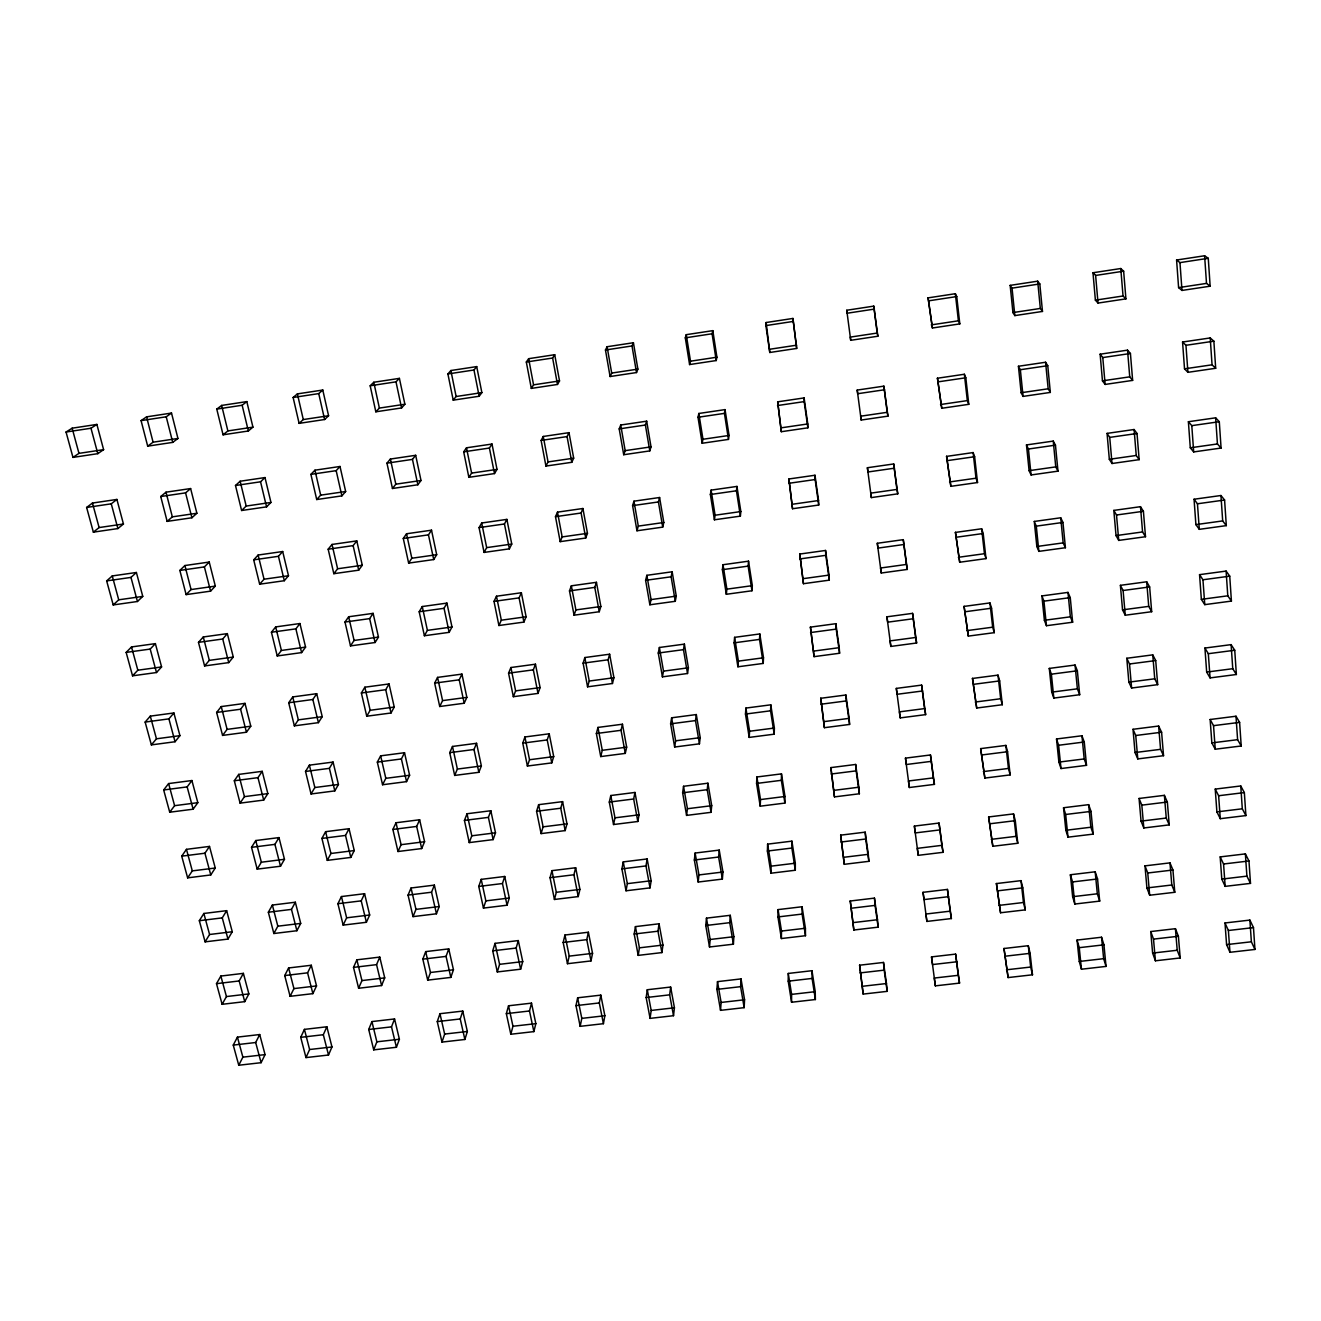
<?xml version="1.0" encoding="UTF-8"?>
<svg xmlns="http://www.w3.org/2000/svg" width="1321" height="1321" viewBox="0 0 1321 1321"><rect width="100%" height="100%" fill="white"/><g stroke="black" fill="none" stroke-linecap="round" stroke-linejoin="round"><path stroke-width="1.5" d="M796.695 348.447L792.93 318.444L766.147 322.522L765.883 325.593L769.796 352.492L796.695 348.447L792.93 318.444M795.308 870.242L795.325 863.207L791.906 841.147L767.617 844.136L767.385 851.054L770.936 873.214L795.308 870.242L791.873 848.049L791.906 841.147M791.576 1002.243L791.609 994.383L788.274 973.445L811.986 970.704L815.239 991.675L815.371 999.535L791.576 1002.243L788.208 981.189L788.274 973.445M792.534 508.734L788.901 478.978L814.991 475.246L818.541 500.543L818.723 505.035L792.534 508.734L788.901 478.978M784.889 803.085L784.988 796.48L781.487 773.875L756.9 776.979L756.57 783.452L760.219 806.19L784.889 803.085L781.355 780.315L781.487 773.875M781.388 938.537L781.504 931.057L778.069 909.608L802.078 906.751L805.414 928.25L805.48 935.714L781.388 938.537L777.937 916.939L778.069 909.608M770.936 873.214L771.134 866.147L767.617 844.136M774.205 734.179L774.387 728.036L770.787 704.82L745.903 708.073L745.473 714.067L749.205 737.399L774.205 734.179L770.572 710.797L770.787 704.82M781.322 431.703L777.673 401.832L804.109 397.918L807.775 423.942L807.858 427.822L781.322 431.703L777.673 401.832M760.219 806.19L760.5 799.568L756.9 776.979M763.224 663.423L763.505 657.775L759.806 633.948L734.608 637.349L734.08 642.848L737.911 666.791L763.224 663.423L759.509 639.414L759.806 633.948M744.152 1007.659L744.565 999.766L741.031 978.911L717.501 981.635L716.89 989.396L720.539 1010.35L744.152 1007.659L740.602 986.671L741.031 978.911M749.205 737.399L749.601 731.24L745.903 708.073M733.403 944.185L733.882 936.688L730.265 915.304L706.471 918.145L705.761 925.526L709.509 946.992L733.403 944.185L729.753 922.669L730.265 915.304M769.796 352.492L766.147 322.522M751.946 590.768L752.326 585.649L748.528 561.177L723 564.728L722.389 569.681L726.319 594.285L751.946 590.768L748.132 566.115L748.528 561.177M720.539 1010.35L721.117 1002.441L717.501 981.635M722.372 879.092L722.95 872.009L719.235 850.097L695.143 853.052L694.351 860.004L698.182 882.032L722.372 879.092L718.624 857.032L719.235 850.097M737.911 666.791L738.406 661.127L734.608 637.349M709.509 946.992L710.17 939.479L706.471 918.145M711.045 812.332L711.722 805.678L707.924 783.204L683.535 786.292L682.627 792.798L686.573 815.404L711.045 812.332L707.214 789.694L707.924 783.204M740.371 516.131L740.85 511.557L736.953 486.425L711.094 490.124L710.368 494.516L714.413 519.797L740.371 516.131L736.441 490.785L736.953 486.425M698.182 882.032L698.958 874.931L695.143 853.052M726.319 594.285L726.897 589.149L723 564.728M673.512 1015.7L674.437 1007.774L670.639 987.051L647.29 989.743L646.151 997.553L650.081 1018.375L673.512 1015.7L669.664 994.845L670.639 987.051M699.436 743.822L700.213 737.646L696.316 714.562L671.629 717.798L670.606 723.842L674.651 747.025L699.436 743.822L695.49 720.589L696.316 714.562M686.573 815.404L687.432 808.733L683.535 786.292M661.904 952.59L662.944 945.06L659.047 923.792L635.434 926.615L634.179 934.03L638.208 955.38L661.904 952.59L657.974 931.206L659.047 923.792M650.081 1018.375L651.187 1010.449L647.29 989.743M728.465 439.414L729.06 435.451L725.047 409.609L698.842 413.473L698 417.271L702.161 443.262L728.465 439.414L724.436 413.374L725.047 409.609M714.413 519.797L715.09 515.223L711.094 490.124M687.514 673.512L688.406 667.799L684.394 644.12L659.394 647.488L658.271 653.036L662.415 676.847L687.514 673.512L683.469 649.651L684.394 644.12M674.651 747.025L675.625 740.817L671.629 717.798M650.015 887.877L651.154 880.744L647.158 858.947L623.264 861.886L621.894 868.888L626.022 890.783L650.015 887.877L645.986 865.932L647.158 858.947M638.208 955.38L639.414 947.834L635.434 926.615M603.416 1023.692L604.869 1015.733L600.807 995.126L577.64 997.801L575.973 1005.628L580.167 1026.334L603.416 1023.692L599.305 1002.936L600.807 995.126M626.022 890.783L627.343 883.65L623.264 861.886M637.812 821.497L639.067 814.809L634.972 792.451L610.781 795.523L609.295 802.078L613.538 824.535L637.812 821.497L633.667 798.99L634.972 792.451M662.415 676.847L663.505 671.134L659.394 647.488M675.279 601.303L676.269 596.118L672.158 571.795L646.844 575.312L645.606 580.332L649.866 604.787L675.279 601.303L671.118 576.798L672.158 571.795M702.161 443.262L702.97 439.266L698.842 413.473M580.167 1026.334L581.801 1018.375L577.64 997.801M716.23 360.55L716.923 357.198L712.812 330.646L686.26 334.675L685.302 337.846L689.579 364.563L716.23 360.55L712.085 333.767L712.812 330.646M590.982 960.928L592.551 953.366L588.39 932.23L564.959 935.02L563.159 942.467L567.469 963.703L590.982 960.928L586.772 939.66L588.39 932.23M613.538 824.535L614.975 817.831L610.781 795.523M625.295 753.399L626.666 747.158L622.455 724.222L597.967 727.425L596.365 733.518L600.725 756.57L625.295 753.399L621.052 730.298L622.455 724.222M649.866 604.787L651.071 599.585L646.844 575.312M567.469 963.703L569.219 956.123L564.959 935.02M578.235 896.579L579.936 889.413L575.659 867.748L551.947 870.655L550.031 877.705L554.44 899.469L578.235 896.579L573.925 874.766L575.659 867.748M662.696 527.129L663.819 522.489L659.592 497.505L633.964 501.187L632.594 505.646L636.97 530.778L662.696 527.129L658.436 501.947L659.592 497.505M600.725 756.57L602.277 750.311L597.967 727.425M533.866 1031.618L535.847 1023.643L531.504 1003.134L508.535 1005.776L506.339 1013.653L510.814 1034.244L533.866 1031.618L529.49 1010.978L531.504 1003.134M612.449 683.502L613.935 677.739L609.625 654.209L584.84 657.544L583.106 663.159L587.564 686.821L612.449 683.502L608.089 659.79L609.625 654.209M554.44 899.469L556.323 892.286L551.947 870.655M510.814 1034.244L512.961 1026.252L508.535 1005.776M565.173 830.595L566.99 823.858L562.597 801.632L538.621 804.671L536.574 811.276L541.098 833.601L565.173 830.595L560.748 808.221L562.597 801.632M689.579 364.563L690.503 361.194L686.26 334.675M520.623 969.201L522.736 961.605L518.294 940.585L495.045 943.359L492.716 950.839L497.307 971.942L520.623 969.201L516.148 948.049L518.294 940.585M636.97 530.778L638.291 526.105L633.964 501.187M587.564 686.821L589.249 681.042L584.84 657.544M541.098 833.601L543.096 826.847L538.621 804.671M497.307 971.942L499.586 964.33L495.045 943.359M649.783 450.907L651.022 446.861L646.679 421.184L620.721 425.015L619.202 428.896L623.71 454.721L649.783 450.907L645.391 425.032L646.679 421.184M599.255 611.739L600.873 606.488L596.448 582.313L571.349 585.814L569.483 590.9L574.057 615.19L599.255 611.739L594.78 587.383L596.448 582.313M464.876 1039.478L467.353 1031.47L462.763 1011.077L439.959 1013.702L437.268 1021.595L441.99 1042.087L464.876 1039.478L460.236 1018.953L462.763 1011.077M507.049 905.215L509.279 898.016L504.738 876.467L481.207 879.357L478.763 886.441L483.453 908.088L507.049 905.215L502.459 883.534L504.738 876.467M551.765 762.894L553.714 756.603L549.206 733.799L524.932 736.969L522.753 743.129L527.393 766.031L551.765 762.894L547.224 739.925L549.206 733.799M441.99 1042.087L444.649 1034.062L439.959 1013.702M483.453 908.088L485.864 900.872L481.207 879.357M527.393 766.031L529.539 759.74L524.932 736.969M450.824 977.408L453.45 969.779L448.744 948.874L425.692 951.615L422.836 959.145L427.69 980.132L450.824 977.408L446.069 956.387L448.744 948.874M574.057 615.19L575.89 609.922L571.349 585.814M493.129 839.611L495.507 832.824L490.834 810.731L467.04 813.753L464.431 820.407L469.252 842.6L493.129 839.611L488.407 817.369L490.834 810.731M538.01 693.409L540.091 687.597L535.467 664.199L510.897 667.518L508.568 673.182L513.341 696.695L538.01 693.409L533.337 669.846L535.467 664.199M623.71 454.721L625.163 450.643L620.721 425.015M427.69 980.132L430.481 972.487L425.692 951.615M396.416 1047.272L399.404 1039.247L394.55 1018.953L371.928 1021.579L368.724 1029.488L373.711 1049.865L396.416 1047.272L391.511 1026.863L394.55 1018.953M585.715 538.027L587.465 533.321L582.908 508.502L557.495 512.135L555.481 516.676L560.187 541.643L585.715 538.027L581.108 513.01L582.908 508.502M469.252 842.6L471.795 835.797L467.04 813.753M436.442 913.785L439.199 906.553L434.378 885.12L411.046 887.993L408.057 895.11L413.027 916.625L436.442 913.785L431.554 892.22L434.378 885.12M513.341 696.695L515.619 690.866L510.897 667.518M373.711 1049.865L376.865 1041.823L371.928 1021.579M478.846 772.306L481.372 765.965L476.567 743.294L452.492 746.448L449.734 752.656L454.672 775.427L478.846 772.306L474.008 749.486L476.567 743.294M636.507 372.555L637.878 369.12L633.42 342.733L607.099 346.729L605.464 349.999L610.087 376.535L636.507 372.555L631.999 345.953L633.42 342.733M413.027 916.625L415.966 909.376L411.046 887.993M381.587 985.549L384.725 977.887L379.754 957.098L356.868 959.822L353.516 967.385L358.618 988.257L381.587 985.549L376.568 964.644L379.754 957.098M560.187 541.643L562.152 536.92L557.495 512.135M523.892 622.092L526.105 616.775L521.366 592.749L496.481 596.217L494.004 601.369L498.909 625.51L523.892 622.092L519.087 597.885L521.366 592.749M454.672 775.427L457.38 769.07L452.492 746.448M421.68 848.561L424.586 841.725L419.649 819.763L396.036 822.752L392.882 829.439L397.984 851.517L421.68 848.561L416.676 826.434L419.649 819.763M328.5 1055.017L331.967 1046.959L326.865 1026.78L304.424 1029.373L300.726 1037.332L305.977 1057.593L328.5 1055.017L323.331 1034.723L326.865 1026.78M358.618 988.257L361.937 980.578L356.868 959.822M305.977 1057.593L309.609 1049.518L304.424 1029.373M397.984 851.517L401.089 844.68L396.036 822.752M366.379 922.289L369.682 915.007L364.579 893.706L341.445 896.546L337.912 903.713L343.163 925.113L366.379 922.289L361.227 900.856L364.579 893.706M498.909 625.51L501.336 620.193L496.481 596.217M464.199 703.234L466.858 697.372L461.937 674.106L437.565 677.392L434.659 683.122L439.728 706.504L464.199 703.234L459.229 679.82L461.937 674.106M571.795 462.3L573.677 458.172L569.004 432.661L543.261 436.458L541.115 440.421L545.936 466.065L571.795 462.3L567.072 436.59L569.004 432.661M610.087 376.535L611.689 373.067L607.099 346.729M312.879 993.64L316.528 985.928L311.294 965.255L288.605 967.963L284.725 975.558L290.108 996.315L312.879 993.64L307.595 972.834L311.294 965.255M343.163 925.113L346.63 917.814L341.445 896.546M406.538 781.636L409.609 775.262L404.523 752.722L380.646 755.843L377.327 762.101L382.562 784.74L406.538 781.636L401.402 758.948L404.523 752.722M439.728 706.504L442.585 700.609L437.565 677.392M261.096 1062.695L265.059 1054.62L259.709 1034.541L237.433 1037.117L233.256 1045.093L238.754 1065.238L261.096 1062.695L255.68 1042.517L259.709 1034.541M290.108 996.315L293.923 988.603L288.605 967.963M509.378 548.842L511.755 544.07L506.884 519.384L481.686 523L479.061 527.607L484.08 552.426L509.378 548.842L504.457 523.975L506.884 519.384M350.792 857.428L354.259 850.559L349.025 828.713L325.61 831.685L321.928 838.422L327.294 860.367L350.792 857.428L345.524 835.433L349.025 828.713M545.936 466.065L548.05 461.921L543.261 436.458M382.562 784.74L385.815 778.333L380.646 755.843M238.754 1065.238L242.882 1057.147L237.433 1037.117M296.895 930.727L300.709 923.412L295.343 902.226L272.374 905.05L268.345 912.233L273.86 933.518L296.895 930.727L291.479 909.393L295.343 902.226M449.157 632.346L451.98 626.98L446.927 603.103L422.258 606.537L419.186 611.755L424.388 635.748L449.157 632.346L444.054 608.304L446.927 603.103M327.294 860.367L330.927 853.482L325.61 831.685M244.732 1001.648L248.86 993.92L243.378 973.362L220.855 976.054L216.495 983.666L222.126 1004.307L244.732 1001.648L239.184 980.958L243.378 973.362M484.08 552.426L486.673 547.621L481.686 523M273.86 933.518L277.823 926.186L272.374 905.05M390.999 712.993L394.236 707.065L389.035 683.948L364.86 687.201L361.376 692.98L366.743 716.213L390.999 712.993L385.732 689.711L389.035 683.948M222.126 1004.307L226.436 996.562L220.855 976.054M424.388 635.748L427.41 630.365L422.258 606.537M334.807 790.899L338.44 784.476L333.074 762.068L309.395 765.156L305.531 771.464L311.046 793.971L334.807 790.899L329.391 768.343L333.074 762.068M557.479 384.461L559.526 380.927L554.721 354.705L528.648 358.685L526.319 362.02L531.306 388.407L557.479 384.461L552.624 358.024L554.721 354.705M280.498 866.229L284.477 859.311L278.979 837.597L255.762 840.536L251.535 847.322L257.182 869.135L280.498 866.229L274.933 844.367L278.979 837.597M366.743 716.213L370.161 710.285L364.86 687.201M227.955 939.082L232.265 931.734L226.651 910.664L203.863 913.472L199.322 920.704L205.102 941.856L227.955 939.082L222.275 917.88L226.651 910.664M311.046 793.971L314.844 787.531L309.395 765.156M257.182 869.135L261.343 862.217L255.762 840.536M494.483 473.579L497.01 469.384L492.006 444.038L466.495 447.802L463.688 451.832L468.856 477.327L494.483 473.579L489.414 448.034L492.006 444.038M205.102 941.856L209.577 934.492L203.863 913.472M433.717 559.559L436.69 554.704L431.521 530.183L406.538 533.767L403.285 538.456L408.635 563.109L433.717 559.559L428.466 534.856L431.521 530.183M375.065 642.518L378.466 637.102L373.116 613.357L348.661 616.758L344.996 622.042L350.494 645.903L375.065 642.518L369.649 618.624L373.116 613.357M318.411 722.653L322.225 716.676L316.71 693.69L292.75 696.927L288.705 702.755L294.352 725.856L318.411 722.653L312.862 699.503L316.71 693.69M531.306 388.407L533.552 384.84L528.648 358.685M263.688 800.08L267.849 793.607L262.202 771.332L238.705 774.403L234.312 780.744L240.092 803.135L263.688 800.08L257.975 777.656L262.202 771.332M210.766 874.948L215.257 868.013L209.494 846.414L186.459 849.337L181.72 856.157L187.632 877.854L210.766 874.948L204.937 853.217L209.494 846.414M468.856 477.327L471.597 473.1L466.495 447.802M408.635 563.109L411.822 558.238L406.538 533.767M350.494 645.903L354.094 640.454L348.661 616.758M294.352 725.856L298.348 719.862L292.75 696.927M240.092 803.135L244.435 796.646L238.705 774.403M187.632 877.854L192.305 870.886L215.257 868.013M193.13 809.195L197.82 802.673L191.908 780.529L168.609 783.568L163.672 789.958L169.732 812.217L193.13 809.195L187.153 786.903L191.908 780.529M246.433 732.23L250.792 726.22L244.996 703.366L221.234 706.57L216.627 712.448L222.572 735.417L246.433 732.23L240.587 709.228L244.996 703.366M301.584 652.607L305.58 647.125L299.933 623.529L275.676 626.914L271.432 632.247L277.228 655.959L301.584 652.607L295.887 628.862L299.933 623.529M358.685 570.177L362.284 565.272L356.786 540.9L332.017 544.45L328.169 549.206L333.833 573.694L358.685 570.177L353.136 545.623L356.786 540.9M417.849 484.774L421.003 480.497L415.686 455.299L390.389 459.048L386.954 463.159L392.453 488.489L417.849 484.774L412.466 459.394L415.686 455.299M169.732 812.217L174.603 805.678L197.82 802.673M479.16 396.25L481.868 392.634L476.716 366.594L450.874 370.524L447.902 373.959L453.219 400.147L479.16 396.25L473.975 369.996L476.716 366.594M222.572 735.417L227.113 729.374L250.792 726.22M277.228 655.959L281.406 650.444L305.58 647.125M333.833 573.694L337.615 568.773L362.284 565.272M392.453 488.489L395.821 484.18L421.003 480.497M453.219 400.147L456.125 396.515L481.868 392.634M175.049 741.741L179.937 735.665L173.877 712.96L150.297 716.131L145.145 722.075L151.37 744.895L175.049 741.741L168.906 718.872L173.877 712.96M228.731 662.614L233.289 657.065L227.344 633.618L203.285 636.97L198.48 642.369L204.59 665.933L228.731 662.614L222.737 639.001L227.344 633.618M151.37 744.895L156.456 738.802L179.937 735.665M284.312 580.712L288.49 575.741L282.694 551.518L258.14 555.035L253.698 559.856L259.659 584.196L284.312 580.712L278.45 556.306L282.694 551.518M204.59 665.933L209.329 660.368L233.289 657.065M341.875 495.87L345.656 491.511L340.009 466.478L314.943 470.193L310.897 474.371L316.71 499.536L341.875 495.87L336.178 470.656L340.009 466.478M259.659 584.196L264.035 579.209L288.49 575.741M401.551 407.941L404.887 404.243L399.404 378.367L373.793 382.264L370.177 385.782L375.825 411.805L401.551 407.941L396.003 381.852L399.404 378.367M316.71 499.536L320.673 495.16L345.656 491.511M156.489 672.538L161.591 666.94L155.383 643.624L131.522 646.943L126.156 652.409L132.546 675.824L156.489 672.538L150.198 649.073L155.383 643.624M132.546 675.824L137.83 670.209L161.591 666.94M210.567 591.148L215.323 586.111L209.23 562.052L184.89 565.537L179.854 570.424L186.129 594.615L210.567 591.148L204.408 566.907L209.23 562.052M375.825 411.805L379.375 408.09L404.887 404.243M186.129 594.615L191.066 589.562L215.323 586.111M266.561 506.868L270.954 502.442L264.993 477.558L240.141 481.24L235.485 485.501L241.611 510.5L266.561 506.868L260.551 481.802L264.993 477.558M241.611 510.5L246.185 506.059L270.954 502.442M137.45 601.501L142.767 596.398L136.393 572.488L112.252 575.939L106.654 580.893L113.21 604.935L137.45 601.501L130.977 577.409L136.393 572.488M324.603 419.517L328.582 415.752L322.786 390.025L297.39 393.889L293.13 397.489L299.107 423.364L324.603 419.517L318.741 393.608L322.786 390.025M113.21 604.935L118.725 599.817L142.767 596.398M299.107 423.364L303.285 419.55L328.582 415.752M191.908 517.766L196.879 513.258L190.62 488.555L165.984 492.188L160.733 496.531L167.156 521.382L191.908 517.766L185.584 492.865L190.62 488.555M167.156 521.382L172.341 516.858L196.879 513.258M248.348 430.993L252.938 427.145L246.812 401.601L221.647 405.431L216.776 409.114L223.067 434.807L248.348 430.993L242.156 405.25L246.812 401.601M117.883 528.565L123.447 524.008L116.892 499.437L92.453 503.053L86.625 507.462L93.362 532.148L117.883 528.565L111.261 503.829L116.892 499.437M223.067 434.807L227.873 430.927L252.938 427.145M93.362 532.148L99.108 527.558L123.447 524.008M172.737 442.386L177.939 438.456L171.515 413.06L146.565 416.858L141.083 420.623L147.688 446.151L172.737 442.386L166.231 416.792L171.515 413.06M147.688 446.151L153.087 442.188L177.939 438.456M97.804 453.664L103.599 449.652L96.879 424.421L72.143 428.186L66.05 432.033L72.969 457.396L97.804 453.664L90.984 428.235L96.879 424.421M72.969 457.396L78.963 453.367L103.599 449.652M850.724 340.306L846.744 310.253L873.775 306.125L877.871 336.228L850.724 340.306L850.262 337.103L877.177 333.057L877.871 336.228M928.085 297.869L955.347 293.708L956.751 296.565L959.806 323.893L932.411 328.004L928.085 297.869L932.411 328.004M1010.152 285.369L1037.679 281.175L1039.809 283.932L1042.484 311.442L1014.842 315.603L1012.943 312.582L1010.152 285.369L1012.051 288.143L1014.842 315.603M1092.979 272.753L1120.769 268.526L1123.643 271.185L1125.921 298.876L1098.032 303.07L1095.39 300.164L1092.979 272.753L1095.621 275.445L1098.032 303.07M1176.582 260.022L1204.603 255.762L1208.269 258.305L1210.152 286.195L1181.981 290.438L1178.596 287.615L1176.582 260.022L1179.967 262.615L1208.269 258.305M66.05 432.033L90.984 428.235M141.083 420.623L166.231 416.792M216.776 409.114L242.156 405.25M293.13 397.489L318.741 393.608M370.177 385.782L396.003 381.852M447.902 373.959L473.975 369.996M526.319 362.02L552.624 358.024M605.464 349.999L631.999 345.953M685.302 337.846L712.085 333.767M765.883 325.593L792.897 321.482M874.452 309.081L847.19 313.226L846.744 310.253M929.241 300.742L956.751 296.565M1012.051 288.143L1039.809 283.932M1095.621 275.445L1123.643 271.185M533.552 384.84L559.526 380.927M611.689 373.067L637.878 369.12M690.503 361.194L716.923 357.198M770.027 349.206L796.695 345.177M931.239 324.9L958.385 320.805L959.806 323.893M1012.943 312.582L1040.337 308.454L1042.484 311.442M1095.39 300.164L1123.032 295.987L1125.921 298.876M1178.596 287.615L1206.502 283.404L1210.152 286.195M861.176 420.045L857.213 390.075L883.881 386.145L887.96 416.132L861.176 420.045L860.632 416.198L887.184 412.317L887.96 416.132M937.448 378.235L964.363 374.256L965.816 377.773L968.788 404.325L941.757 408.272L937.448 378.235L941.757 408.272M1018.425 366.264L1045.572 362.251L1047.751 365.686L1050.344 392.42L1023.081 396.399L1021.133 392.733L1018.425 366.264L1020.357 369.715L1023.081 396.399M1100.129 354.193L1127.523 350.148L1130.429 353.483L1132.642 380.398L1105.132 384.428L1102.457 380.844L1100.129 354.193L1102.787 357.562L1105.132 384.428M1182.559 342.023L1210.218 337.945L1213.867 341.181L1215.683 368.278L1187.926 372.324L1184.524 368.84L1182.559 342.023L1185.961 345.293L1187.926 372.324M86.625 507.462L111.261 503.829M160.733 496.531L185.584 492.865M235.485 485.501L260.551 481.802M310.897 474.371L336.178 470.656M386.954 463.159L412.466 459.394M463.688 451.832L489.414 448.034M541.115 440.421L567.072 436.59M619.202 428.896L645.391 425.032M698 417.271L724.436 413.374M777.508 405.547L804.175 401.617L804.109 397.918M884.641 389.745L857.725 393.708L857.213 390.075M938.67 381.769L965.816 377.773M1020.357 369.715L1047.751 365.686M1102.787 357.562L1130.429 353.483M1185.961 345.293L1213.867 341.181M471.597 473.1L497.01 469.384M548.05 461.921L573.677 458.172M625.163 450.643L651.022 446.861M702.97 439.266L729.06 435.451M781.454 427.789L807.775 423.942M940.519 404.523L967.319 400.61L968.788 404.325M1021.133 392.733L1048.164 388.787L1050.344 392.42M1102.457 380.844L1129.736 376.848L1132.642 380.398M1184.524 368.84L1212.051 364.811L1215.683 368.278M871.348 497.588L867.385 467.733L893.706 463.952L897.768 493.839L871.348 497.588L870.721 493.146L896.926 489.43L897.768 493.839M946.579 456.389L973.131 452.575L974.634 456.719L977.523 482.545L950.856 486.326L946.579 456.389L950.856 486.326M1026.467 444.929L1053.25 441.098L1055.462 445.144L1057.989 471.151L1031.09 474.966L1029.092 470.672L1026.467 444.929L1028.432 449.024L1031.09 474.966M1107.064 433.387L1134.095 429.507L1137.018 433.486L1139.164 459.658L1112.018 463.506L1109.326 459.295L1107.064 433.387L1109.739 437.383L1112.018 463.506M1188.388 421.729L1215.65 417.816L1219.3 421.713L1221.083 448.05L1193.689 451.931L1190.287 447.802L1188.388 421.729L1191.79 425.643L1193.689 451.931M106.654 580.893L130.977 577.409M179.854 570.424L204.408 566.907M253.698 559.856L278.45 556.306M328.169 549.206L353.136 545.623M403.285 538.456L428.466 534.856M479.061 527.607L504.457 523.975M555.481 516.676L581.108 513.01M632.594 505.646L658.436 501.947M710.368 494.516L736.441 490.785M788.835 483.304L815.14 479.54L814.991 475.246M894.532 468.179L867.996 471.977L867.385 467.733M947.851 460.55L974.634 456.719M1028.432 449.024L1055.462 445.144M1109.739 437.383L1137.018 433.486M1191.79 425.643L1219.3 421.713M411.822 558.238L436.69 554.704M486.673 547.621L511.755 544.07M562.152 536.92L587.465 533.321M638.291 526.105L663.819 522.489M715.09 515.223L740.85 511.557M792.567 504.226L818.541 500.543M949.551 481.95L975.988 478.202L977.523 482.545M1029.092 470.672L1055.76 466.891L1057.989 471.151M1109.326 459.295L1136.242 455.481L1139.164 459.658M1190.287 447.802L1217.434 443.955L1221.083 448.05M799.816 554.044L825.559 550.461L829.027 575.097L829.291 580.15L803.449 583.7L799.816 554.044L803.449 583.7M881.239 573.017L877.293 543.278L903.267 539.662L907.312 569.434L881.239 573.017L880.529 568.013L906.404 564.447L907.312 569.434M955.446 532.413L981.652 528.78L983.204 533.502L986.011 558.618L959.707 562.234L955.446 532.413L959.707 562.234M1034.277 521.448L1060.713 517.782L1062.959 522.439L1065.42 547.72L1038.867 551.369L1036.836 546.498L1034.277 521.448L1036.291 526.138L1038.867 551.369M1113.818 510.401L1140.485 506.686L1143.408 511.277L1145.505 536.722L1118.738 540.405L1116.03 535.599L1113.818 510.401L1116.509 515.008L1118.738 540.405M1194.052 499.239L1220.951 495.507L1224.584 500.015L1226.317 525.626L1199.303 529.341L1195.901 524.619L1194.052 499.239L1197.453 503.78L1199.303 529.341M126.156 652.409L150.198 649.073M198.48 642.369L222.737 639.001M271.432 632.247L295.887 628.862M344.996 622.042L369.649 618.624M419.186 611.755L444.054 608.304M494.004 601.369L519.087 597.885M569.483 590.9L594.78 587.383M645.606 580.332L671.118 576.798M722.389 569.681L748.132 566.115M799.832 558.932L825.807 555.332L825.559 550.461M904.158 544.467L877.97 548.099L877.293 543.278M956.784 537.168L983.204 533.502M1036.291 526.138L1062.959 522.439M1116.509 515.008L1143.408 511.277M1197.453 503.78L1224.584 500.015M354.094 640.454L378.466 637.102M427.41 630.365L451.98 626.98M501.336 620.193L526.105 616.775M575.89 609.922L600.873 606.488M651.071 599.585L676.269 596.118M726.897 589.149L752.326 585.649M803.383 578.631L829.027 575.097M958.352 557.297L984.442 553.714L986.011 558.618M1036.836 546.498L1063.157 542.881L1065.42 547.72M1116.03 535.599L1142.566 531.95L1145.505 536.722M1195.901 524.619L1222.685 520.92L1226.317 525.626M810.434 627.128L835.863 623.694L839.231 647.67L839.578 653.251L814.066 656.653L810.434 627.128L814.066 656.653M890.849 646.431L886.936 616.808L912.58 613.357L916.609 642.997L890.849 646.431L890.09 640.883L915.618 637.482L916.609 642.997M964.082 606.405L989.941 602.921L991.559 608.205L994.284 632.66L968.31 636.111L964.082 606.405L968.31 636.111M1041.889 595.92L1067.979 592.402L1070.258 597.62L1072.635 622.224L1046.447 625.708L1044.383 620.292L1041.889 595.92L1043.953 601.154L1046.447 625.708M1120.39 585.335L1146.694 581.785L1149.65 586.937L1151.681 611.706L1125.261 615.223L1122.536 609.856L1120.39 585.335L1123.098 590.504L1125.261 615.223M1199.551 574.652L1226.103 571.085L1229.735 576.154L1231.42 601.088L1204.769 604.638L1201.35 599.338L1199.551 574.652L1202.952 579.77L1204.769 604.638M145.145 722.075L168.906 718.872M216.627 712.448L240.587 709.228M288.705 702.755L312.862 699.503M361.376 692.98L385.732 689.711M434.659 683.122L459.229 679.82M508.568 673.182L533.337 669.846M583.106 663.159L608.089 659.79M658.271 653.036L683.469 649.651M734.08 642.848L759.509 639.414M810.549 632.561L836.193 629.11L835.863 623.694M913.538 618.707L887.679 622.174L886.936 616.808M965.469 611.706L991.559 608.205M1043.953 601.154L1070.258 597.62M1123.098 590.504L1149.65 586.937M1202.952 579.77L1229.735 576.154M298.348 719.862L322.225 716.676M370.161 710.285L394.236 707.065M442.585 700.609L466.858 697.372M515.619 690.866L540.091 687.597M589.249 681.042L613.935 677.739M663.505 671.134L688.406 667.799M738.406 661.127L763.505 657.775M813.918 651.055L839.231 647.67M966.906 630.629L992.665 627.194L994.284 632.66M1044.383 620.292L1070.357 616.824L1072.635 622.224M1122.536 609.856L1148.725 606.372L1151.681 611.706M1201.35 599.338L1227.787 595.821L1231.42 601.088M820.787 698.281L845.886 694.995L849.172 718.36L849.601 724.436L824.403 727.689L820.787 698.281L824.403 727.689M900.228 717.897L896.315 688.406L921.629 685.104L925.641 714.628L900.228 717.897L899.386 711.854L924.601 708.601L925.641 714.628M972.487 678.449L998.015 675.114L999.667 680.909L1002.325 704.72L976.698 708.039L972.487 678.449L976.698 708.039M1049.303 668.409L1075.046 665.041L1077.358 670.787L1079.686 694.73L1053.828 698.082L1051.731 692.138L1049.303 668.409L1051.384 674.172L1053.828 698.082M1126.78 658.271L1152.754 654.869L1155.71 660.566L1157.691 684.658L1131.618 688.026L1128.861 682.148L1126.78 658.271L1129.521 663.984L1131.618 688.026M1204.917 648.05L1231.106 644.631L1234.739 650.246L1236.373 674.503L1210.069 677.904L1206.667 672.075L1204.917 648.05L1208.319 653.697L1210.069 677.904M163.672 789.958L187.153 786.903M234.312 780.744L257.975 777.656M305.531 771.464L329.391 768.343M377.327 762.101L401.402 758.948M449.734 752.656L474.008 749.486M522.753 743.129L547.224 739.925M596.365 733.518L621.052 730.298M670.606 723.842L695.49 720.589M745.473 714.067L770.572 710.797M820.985 704.225L846.299 700.923L845.886 694.995M922.652 690.966L897.124 694.285L896.315 688.406M973.924 684.278L999.667 680.909M1051.384 674.172L1077.358 670.787M1129.521 663.984L1155.71 660.566M1208.319 653.697L1234.739 650.246M244.435 796.646L267.849 793.607M314.844 787.531L338.44 784.476M385.815 778.333L409.609 775.262M457.38 769.07L481.372 765.965M529.539 759.74L553.714 756.603M602.277 750.311L626.666 747.158M675.625 740.817L700.213 737.646M749.601 731.24L774.387 728.036M824.172 721.596L849.172 718.36M975.228 702.045L1000.658 698.743L1002.325 704.72M1051.731 692.138L1077.375 688.819L1079.686 694.73M1128.861 682.148L1154.736 678.796L1157.691 684.658M1206.667 672.075L1232.757 668.707L1236.373 674.503M830.876 767.6L855.661 764.463L858.865 787.217L859.36 793.772L834.476 796.893L830.876 767.6L834.476 796.893M909.343 787.514L905.463 758.138L930.463 754.968L934.442 784.377L909.343 787.514L908.452 780.992L933.353 777.871L934.442 784.377M980.661 748.611L1005.875 745.407L1007.576 751.715L1010.169 774.899L984.855 778.069L980.661 748.611L984.855 778.069M1056.519 738.984L1081.932 735.764L1084.26 742.006L1086.523 765.338L1061.011 768.541L1058.881 762.101L1056.519 738.984L1058.633 745.259L1061.011 768.541M1133.005 729.291L1158.633 726.038L1161.605 732.23L1163.537 755.695L1137.794 758.915L1135.036 752.541L1133.005 729.291L1135.746 735.5L1137.794 758.915M1210.135 719.499L1235.994 716.23L1239.61 722.372L1241.212 745.985L1215.237 749.222L1211.852 742.897L1210.135 719.499L1213.537 725.658L1215.237 749.222M181.72 856.157L204.937 853.217M251.535 847.322L274.933 844.367M321.928 838.422L345.524 835.433M392.882 829.439L416.676 826.434M464.431 820.407L488.407 817.369M536.574 811.276L560.748 808.221M609.295 802.078L633.667 798.99M682.627 792.798L707.214 789.694M756.57 783.452L781.355 780.315M831.14 774.023L856.14 770.87L855.661 764.463M931.536 761.325L906.338 764.512L905.463 758.138M982.163 754.918L1007.576 751.715M1058.633 745.259L1084.26 742.006M1135.746 735.5L1161.605 732.23M1213.537 725.658L1239.61 722.372M261.343 862.217L284.477 859.311M330.927 853.482L354.259 850.559M401.089 844.68L424.586 841.725M471.795 835.797L495.507 832.824M543.096 826.847L566.99 823.858M614.975 817.831L639.067 814.809M687.432 808.733L711.722 805.678M760.5 799.568L784.988 796.48M834.178 790.321L858.865 787.217M983.352 771.58L1008.451 768.442L1010.169 774.899M1058.881 762.101L1084.194 758.931L1086.523 765.338M1135.036 752.541L1160.565 749.337L1163.537 755.695M1211.852 742.897L1237.595 739.677L1241.212 745.985M840.684 835.153L865.189 832.147L868.293 854.324L868.871 861.325L844.284 864.314L840.684 835.153L844.284 864.314M918.244 855.331L914.363 826.087L939.049 823.049L943.029 852.326L918.244 855.331L917.286 848.363L941.873 845.357L943.029 852.326M988.636 816.956L1013.537 813.901L1015.288 820.671L1017.797 843.26L992.814 846.282L988.636 816.956L992.814 846.282M1063.537 807.742L1088.653 804.654L1090.997 811.391L1093.21 834.112L1067.995 837.167L1065.849 830.282L1063.537 807.742L1065.684 814.479L1067.995 837.167M1139.065 798.462L1164.379 795.341L1167.351 802.029L1169.234 824.882L1143.821 827.97L1141.047 821.117L1139.065 798.462L1141.823 805.15L1143.821 827.97M1215.221 789.099L1240.749 785.962L1244.349 792.583L1245.901 815.585L1220.274 818.69L1216.889 811.887L1215.221 789.099L1218.623 795.737L1220.274 818.69M199.322 920.704L222.275 917.88M268.345 912.233L291.479 909.393M337.912 903.713L361.227 900.856M408.057 895.11L431.554 892.22M478.763 886.441L502.459 883.534M550.031 877.705L573.925 874.766M621.894 868.888L645.986 865.932M694.351 860.004L718.624 857.032M767.385 851.054L791.873 848.049M841.048 842.022L865.717 839L865.189 832.147M940.189 829.869L915.304 832.924L914.363 826.087M990.189 823.743L1015.288 820.671M1065.684 814.479L1090.997 811.391M1141.823 805.15L1167.351 802.029M1218.623 795.737L1244.349 792.583M209.577 934.492L232.265 931.734M277.823 926.186L300.709 923.412M346.63 917.814L369.682 915.007M415.966 909.376L439.199 906.553M485.864 900.872L509.279 898.016M556.323 892.286L579.936 889.413M627.343 883.65L651.154 880.744M698.958 874.931L722.95 872.009M771.134 866.147L795.325 863.207M843.904 857.279L868.293 854.324M991.262 839.347L1016.047 836.342L1017.797 843.26M1065.849 830.282L1090.849 827.227L1093.21 834.112M1141.047 821.117L1166.261 818.046L1169.234 824.882M1216.889 811.887L1242.301 808.799L1245.901 815.585M850.262 901.005L874.452 898.115L877.507 919.73L878.135 927.16L853.845 930.017L850.262 901.005L853.845 930.017M926.896 921.431L923.049 892.319L947.438 889.413L951.384 918.557L926.896 921.431L925.889 914.033L950.179 911.16L951.384 918.557M996.414 883.567L1021.001 880.645L1022.784 887.844L1025.245 909.872L1000.558 912.761L996.414 883.567L1000.558 912.761M1070.39 874.75L1095.175 871.794L1097.553 878.96L1099.699 901.104L1074.815 904.043L1072.635 896.711L1070.39 874.75L1072.569 881.933L1074.815 904.043M1144.977 865.866L1169.977 862.877L1172.949 870.011L1174.782 892.286L1149.683 895.225L1146.909 887.943L1144.977 865.866L1147.751 872.999L1149.683 895.225M1220.175 856.9L1245.373 853.894L1248.972 860.978L1250.492 883.386L1225.178 886.358L1221.793 879.109L1220.175 856.9L1223.56 864L1225.178 886.358M216.495 983.666L239.184 980.958M284.725 975.558L307.595 972.834M353.516 967.385L376.568 964.644M422.836 959.145L446.069 956.387M492.716 950.839L516.148 948.049M563.159 942.467L586.772 939.66M634.179 934.03L657.974 931.206M705.761 925.526L729.753 922.669M777.937 916.939L802.111 914.066L802.078 906.751M850.691 908.303L875.063 905.397L874.452 898.115M948.627 896.662L924.04 899.584L923.049 892.319M997.999 890.8L1022.784 887.844M1072.569 881.933L1097.553 878.96M1147.751 872.999L1172.949 870.011M1223.56 864L1248.972 860.978M226.436 996.562L248.86 993.92M293.923 988.603L316.528 985.928M361.937 980.578L384.725 977.887M430.481 972.487L453.45 969.779M499.586 964.33L522.736 961.605M569.219 956.123L592.551 953.366M639.414 947.834L662.944 945.06M710.17 939.479L733.882 936.688M781.504 931.057L805.414 928.25M853.399 922.586L877.507 919.73M998.957 905.397L1023.461 902.507L1025.245 909.872M1072.635 896.711L1097.322 893.789L1099.699 901.104M1146.909 887.943L1171.793 885.004L1174.782 892.286M1221.793 879.109L1246.892 876.137L1250.492 883.386M859.608 965.205L883.501 962.448L886.474 983.534L887.167 991.361L863.174 994.086L859.608 965.205L863.174 994.086M935.351 985.862L931.503 956.899L955.611 954.109L959.541 983.105L935.351 985.862L934.277 978.052L958.286 975.311L959.541 983.105M1003.993 948.511L1028.283 945.704L1030.099 953.333L1032.494 974.799L1008.105 977.573L1003.993 948.511L1008.105 977.573M1077.061 940.073L1101.549 937.233L1103.943 944.829L1106.04 966.411L1081.453 969.218L1079.257 961.473L1077.061 940.073L1079.257 947.669L1081.453 969.218M1150.723 931.553L1175.426 928.696L1178.398 936.259L1180.198 957.956L1155.413 960.796L1152.622 953.085L1150.723 931.553L1153.514 939.115L1155.413 960.796M1224.996 922.966L1249.881 920.093L1253.48 927.606L1254.95 949.452L1229.967 952.292L1226.582 944.614L1224.996 922.966L1228.381 930.496L1229.967 952.292M233.256 1045.093L255.68 1042.517M300.726 1037.332L323.331 1034.723M368.724 1029.488L391.511 1026.863M437.268 1021.595L460.236 1018.953M506.339 1013.653L529.49 1010.978M575.973 1005.628L599.305 1002.936M646.151 997.553L669.664 994.845M716.89 989.396L740.602 986.671M788.208 981.189L812.101 978.432L811.986 970.704M860.087 972.917L884.178 970.142L883.501 962.448M956.85 961.771L932.56 964.561L931.503 956.899M1005.611 956.156L1030.099 953.333M1079.257 947.669L1103.943 944.829M1153.514 939.115L1178.398 936.259M1228.381 930.496L1253.48 927.606M242.882 1057.147L265.059 1054.62M309.609 1049.518L331.967 1046.959M376.865 1041.823L399.404 1039.247M444.649 1034.062L467.353 1031.47M512.961 1026.252L535.847 1023.643M581.801 1018.375L604.869 1015.733M651.187 1010.449L674.437 1007.774M721.117 1002.441L744.565 999.766M791.609 994.383L815.239 991.675M862.663 986.259L886.474 983.534M1006.47 969.796L1030.677 967.038L1032.494 974.799M1079.257 961.473L1103.646 958.683L1106.04 966.411M1152.622 953.085L1177.209 950.261L1180.198 957.956M1226.582 944.614L1251.367 941.79L1254.95 949.452M72.143 428.186L78.963 453.367M92.453 503.053L99.108 527.558M112.252 575.939L118.725 599.817M131.522 646.943L137.83 670.209M150.297 716.131L156.456 738.802M168.609 783.568L174.603 805.678M186.459 849.337L192.305 870.886M146.565 416.858L153.087 442.188M165.984 492.188L172.341 516.858M184.89 565.537L191.066 589.562M203.285 636.97L209.329 660.368M221.234 706.57L227.113 729.374M221.647 405.431L227.873 430.927M240.141 481.24L246.185 506.059M258.14 555.035L264.035 579.209M275.676 626.914L281.406 650.444M297.39 393.889L303.285 419.55M314.943 470.193L320.673 495.16M332.017 544.45L337.615 568.773M373.793 382.264L379.375 408.09M390.389 459.048L395.821 484.18M450.874 370.524L456.125 396.515M802.111 914.066L805.48 935.714M812.101 978.432L815.371 999.535M804.175 401.617L807.858 427.822M815.14 479.54L818.723 505.035M825.807 555.332L829.291 580.15M836.193 629.11L839.578 653.251M846.299 700.923L849.601 724.436M856.14 770.87L859.36 793.772M865.717 839L868.871 861.325M875.063 905.397L878.135 927.16M884.178 970.142L887.167 991.361M873.775 306.125L877.177 333.057M883.881 386.145L887.184 412.317M893.706 463.952L896.926 489.43M903.267 539.662L906.404 564.447M912.58 613.357L915.618 637.482M921.629 685.104L924.601 708.601M930.463 754.968L933.353 777.871M939.049 823.049L941.873 845.357M947.438 889.413L950.179 911.16M955.611 954.109L958.286 975.311M955.347 293.708L958.385 320.805M964.363 374.256L967.319 400.61M973.131 452.575L975.988 478.202M981.652 528.78L984.442 553.714M989.941 602.921L992.665 627.194M998.015 675.114L1000.658 698.743M1005.875 745.407L1008.451 768.442M1013.537 813.901L1016.047 836.342M1021.001 880.645L1023.461 902.507M1028.283 945.704L1030.677 967.038M1037.679 281.175L1040.337 308.454M1045.572 362.251L1048.164 388.787M1053.25 441.098L1055.76 466.891M1060.713 517.782L1063.157 542.881M1067.979 592.402L1070.357 616.824M1075.046 665.041L1077.375 688.819M1081.932 735.764L1084.194 758.931M1088.653 804.654L1090.849 827.227M1095.175 871.794L1097.322 893.789M1101.549 937.233L1103.646 958.683M1120.769 268.526L1123.032 295.987M1127.523 350.148L1129.736 376.848M1134.095 429.507L1136.242 455.481M1140.485 506.686L1142.566 531.95M1146.694 581.785L1148.725 606.372M1152.754 654.869L1154.736 678.796M1158.633 726.038L1160.565 749.337M1164.379 795.341L1166.261 818.046M1169.977 862.877L1171.793 885.004M1175.426 928.696L1177.209 950.261M1179.967 262.615L1181.981 290.438M1204.603 255.762L1206.502 283.404M1210.218 337.945L1212.051 364.811M1215.65 417.816L1217.434 443.955M1220.951 495.507L1222.685 520.92M1226.103 571.085L1227.787 595.821M1231.106 644.631L1232.757 668.707M1235.994 716.23L1237.595 739.677M1240.749 785.962L1242.301 808.799M1245.373 853.894L1246.892 876.137M1249.881 920.093L1251.367 941.79"/></g></svg>
